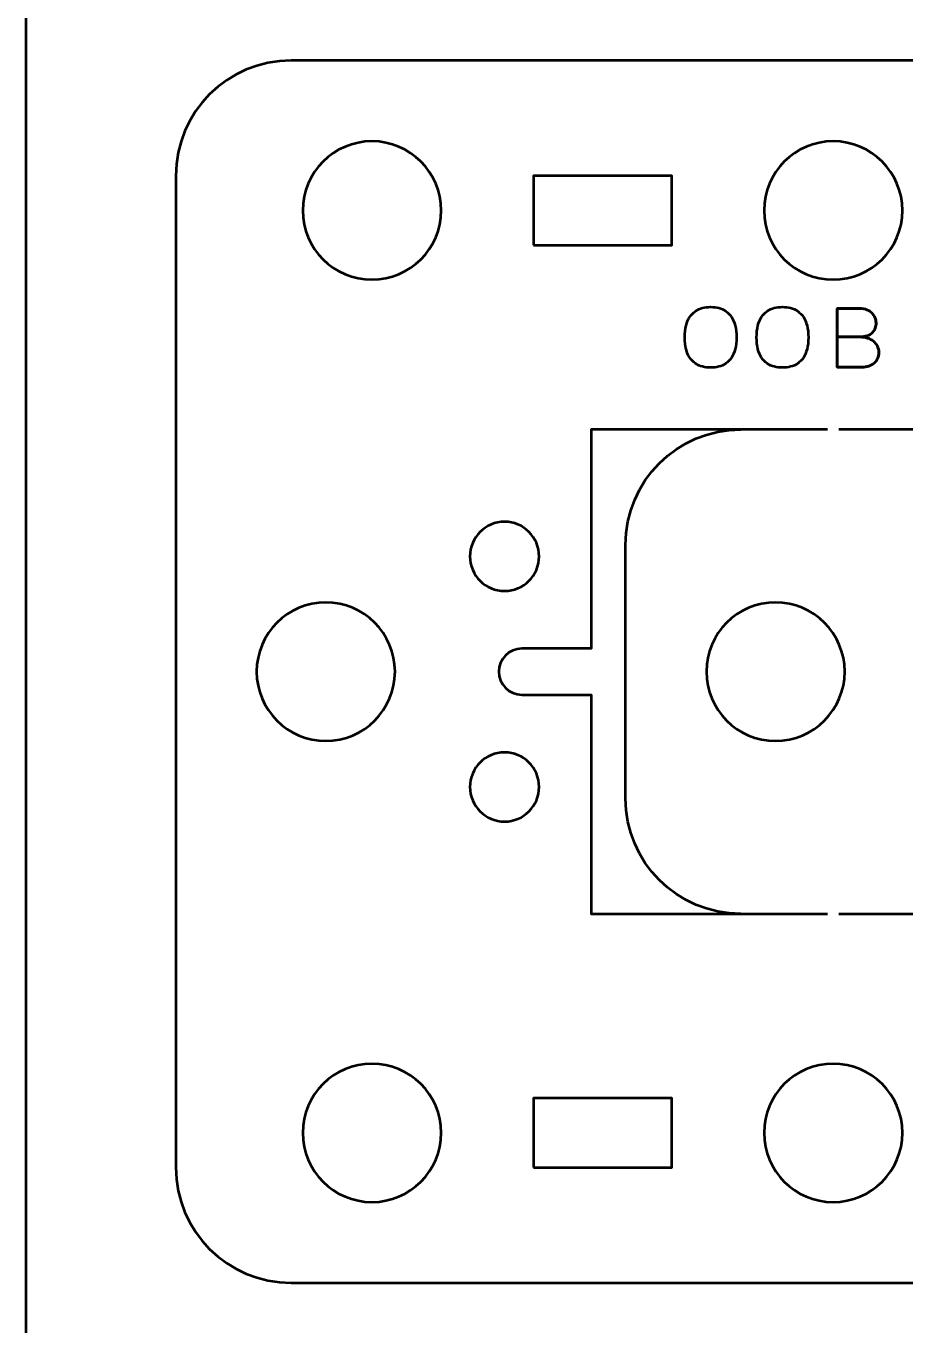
# Model space of a CAD drawing. Header units: centimetres. Extents: x -21 to 0, y -29.7 to 0.
# Drawn here: x -21 to -17.19, y -18.78 to -13.15 of the extents above; entities that cross this region are included whole.
import ezdxf

# ---------------------------------------------------------------- set-up
doc = ezdxf.new("R2010")
doc.units = ezdxf.units.CM
doc.header["$MEASUREMENT"] = 0
doc.layers.add('Layer 1', color=7, linetype='Continuous')

msp = doc.modelspace()

# ---------------------------------------------------------------- linework, layer by layer
at = {"layer": 'Layer 1', "color": 22, "lineweight": 53}
msp.add_open_spline([(-21.00003, -29.19995), (-21.00003, -29.19995), (-21.00003, -0.49992), (-21.00003, -0.49992), (-21.00003, -0.49992), (-21.00003, -0.22295), (-20.77694, 0.00004), (-20.49994, 0.00004), (-20.49994, 0.00004), (-20.49994, 0.00004), (-0.50008, 0.00004), (-0.50008, 0.00004), (-0.50008, 0.00004), (-0.22294, 0.00004), (0.00002, -0.22295), (0.00002, -0.49992), (0.00002, -0.49992), (0.00002, -0.49992), (0.00002, -29.19995), (0.00002, -29.19995), (0.00002, -29.19995), (0.00002, -29.47695), (-0.22294, -29.70004), (-0.50008, -29.70004), (-0.50008, -29.70004), (-0.50008, -29.70004), (-20.49994, -29.70004), (-20.49994, -29.70004), (-20.49994, -29.70004), (-20.77694, -29.70004), (-21.00003, -29.47695), (-21.00003, -29.19995)], degree=3, knots=[0, 0, 0, 0, 0.125, 0.125, 0.125, 0.125, 0.25, 0.25, 0.25, 0.25, 0.375, 0.375, 0.375, 0.375, 0.5, 0.5, 0.5, 0.5, 0.625, 0.625, 0.625, 0.625, 0.75, 0.75, 0.75, 0.75, 0.875, 0.875, 0.875, 0.875, 1, 1, 1, 1], dxfattribs=at)
at = {"layer": 'Layer 1', "color": 2, "lineweight": 53}
msp.add_open_spline([(-13.1501, -13.29998), (-12.8731, -13.29998), (-12.65, -13.52307), (-12.65, -13.80007), (-12.65, -13.80007), (-12.65, -13.80007), (-12.65, -18.09993), (-12.65, -18.09993), (-12.65, -18.09993), (-12.65, -18.37706), (-12.8731, -18.60002), (-13.1501, -18.60002), (-13.1501, -18.60002), (-15.91669, -18.60002), (-17.08331, -18.60002), (-19.8499, -18.60002), (-19.8499, -18.60002), (-20.1269, -18.60002), (-20.35, -18.37693), (-20.35, -18.09993), (-20.35, -18.09993), (-20.35, -18.09993), (-20.35, -13.80007), (-20.35, -13.80007), (-20.35, -13.80007), (-20.35, -13.52294), (-20.1269, -13.29998), (-19.8499, -13.29998), (-19.8499, -13.29998), (-17.08331, -13.29998), (-15.91669, -13.29998), (-13.1501, -13.29998)], degree=3, knots=[0, 0, 0, 0, 0.125, 0.125, 0.125, 0.125, 0.25, 0.25, 0.25, 0.25, 0.375, 0.375, 0.375, 0.375, 0.5, 0.5, 0.5, 0.5, 0.625, 0.625, 0.625, 0.625, 0.75, 0.75, 0.75, 0.75, 0.875, 0.875, 0.875, 0.875, 1, 1, 1, 1], dxfattribs=at)
at = {"layer": 'Layer 1', "lineweight": 53}
for points in [[(-19.49997, -13.65001), (-19.3342, -13.65001), (-19.19997, -13.78433), (-19.19997, -13.95), (-19.19997, -13.95), (-19.19997, -14.11563), (-19.3342, -14.25), (-19.49997, -14.25), (-19.49997, -14.25), (-19.66563, -14.25), (-19.79997, -14.11563), (-19.79997, -13.95), (-19.79997, -13.95), (-19.79997, -13.78433), (-19.66563, -13.65001), (-19.49997, -13.65001)], [(-17.49991, -13.65001), (-17.33428, -13.65001), (-17.1999, -13.78433), (-17.1999, -13.95), (-17.1999, -13.95), (-17.1999, -14.11563), (-17.33428, -14.25), (-17.49991, -14.25), (-17.49991, -14.25), (-17.66568, -14.25), (-17.79991, -14.11563), (-17.79991, -13.95), (-17.79991, -13.95), (-17.79991, -13.78433), (-17.66568, -13.65001), (-17.49991, -13.65001)], [(-18.79995, -14.10007), (-18.79995, -14.10007), (-18.79995, -13.80007), (-18.79995, -13.80007), (-18.79995, -13.80007), (-18.79995, -13.80007), (-18.19996, -13.80007), (-18.19996, -13.80007), (-18.19996, -13.80007), (-18.19996, -13.80007), (-18.19996, -14.10007), (-18.19996, -14.10007), (-18.19996, -14.10007), (-18.19996, -14.10007), (-18.79995, -14.10007), (-18.79995, -14.10007)], [(-19.69997, -15.65001), (-19.5342, -15.65001), (-19.39997, -15.78433), (-19.39997, -15.95), (-19.39997, -15.95), (-19.39997, -16.11563), (-19.5342, -16.25), (-19.69997, -16.25), (-19.69997, -16.25), (-19.86563, -16.25), (-19.99997, -16.11563), (-19.99997, -15.95), (-19.99997, -15.95), (-19.99997, -15.78433), (-19.86563, -15.65001), (-19.69997, -15.65001)], [(-19.49997, -17.64999), (-19.3342, -17.64999), (-19.19997, -17.78422), (-19.19997, -17.95), (-19.19997, -17.95), (-19.19997, -18.11566), (-19.3342, -18.25), (-19.49997, -18.25), (-19.49997, -18.25), (-19.66563, -18.25), (-19.79997, -18.11566), (-19.79997, -17.95), (-19.79997, -17.95), (-19.79997, -17.78422), (-19.66563, -17.64999), (-19.49997, -17.64999)], [(-17.49991, -17.64999), (-17.33428, -17.64999), (-17.1999, -17.78422), (-17.1999, -17.95), (-17.1999, -17.95), (-17.1999, -18.11566), (-17.33428, -18.25), (-17.49991, -18.25), (-17.49991, -18.25), (-17.66568, -18.25), (-17.79991, -18.11566), (-17.79991, -17.95), (-17.79991, -17.95), (-17.79991, -17.78422), (-17.66568, -17.64999), (-17.49991, -17.64999)], [(-18.79995, -18.09993), (-18.79995, -18.09993), (-18.79995, -17.79992), (-18.79995, -17.79992), (-18.79995, -17.79992), (-18.79995, -17.79992), (-18.19996, -17.79992), (-18.19996, -17.79992), (-18.19996, -17.79992), (-18.19996, -17.79992), (-18.19996, -18.09993), (-18.19996, -18.09993), (-18.19996, -18.09993), (-18.19996, -18.09993), (-18.79995, -18.09993), (-18.79995, -18.09993)]]:
    msp.add_open_spline(points, degree=3, knots=[0, 0, 0, 0, 0.25, 0.25, 0.25, 0.25, 0.5, 0.5, 0.5, 0.5, 0.75, 0.75, 0.75, 0.75, 1, 1, 1, 1], dxfattribs=at)
at = {"layer": 'Layer 1', "color": 30, "lineweight": 53}
for points, knots in [([(-18.03142, -14.6316), (-18.01901, -14.63166), (-18.00725, -14.63019), (-17.99602, -14.6273), (-17.99602, -14.6273), (-17.98485, -14.62436), (-17.97462, -14.61978), (-17.96527, -14.61343), (-17.96527, -14.61343), (-17.95592, -14.60714), (-17.94781, -14.59885), (-17.94093, -14.58862), (-17.94093, -14.58862), (-17.93405, -14.57839), (-17.92876, -14.56598), (-17.92499, -14.5514), (-17.92499, -14.5514), (-17.92117, -14.53682), (-17.91929, -14.51982), (-17.91923, -14.50036), (-17.91923, -14.50036), (-17.91929, -14.4809), (-17.92117, -14.46391), (-17.92499, -14.44927), (-17.92499, -14.44927), (-17.92876, -14.43463), (-17.93405, -14.42216), (-17.94093, -14.41187), (-17.94093, -14.41187), (-17.94781, -14.40158), (-17.95592, -14.39323), (-17.96527, -14.38683), (-17.96527, -14.38683), (-17.97462, -14.38042), (-17.98485, -14.37577), (-17.99602, -14.37277), (-17.99602, -14.37277), (-18.00725, -14.36983), (-18.01901, -14.36836), (-18.03142, -14.36842), (-18.03142, -14.36842), (-18.04382, -14.36836), (-18.05558, -14.36983), (-18.06681, -14.37277), (-18.06681, -14.37277), (-18.07798, -14.37577), (-18.08821, -14.38042), (-18.09756, -14.38683), (-18.09756, -14.38683), (-18.10691, -14.39323), (-18.11502, -14.40158), (-18.1219, -14.41187), (-18.1219, -14.41187), (-18.12878, -14.42216), (-18.13407, -14.43463), (-18.13784, -14.44927), (-18.13784, -14.44927), (-18.14166, -14.46391), (-18.14354, -14.4809), (-18.1436, -14.50036), (-18.1436, -14.50036), (-18.14354, -14.51982), (-18.14166, -14.53682), (-18.13784, -14.5514), (-18.13784, -14.5514), (-18.13407, -14.56598), (-18.12878, -14.57839), (-18.1219, -14.58862), (-18.1219, -14.58862), (-18.11502, -14.59885), (-18.10691, -14.60714), (-18.09756, -14.61343), (-18.09756, -14.61343), (-18.08821, -14.61978), (-18.07798, -14.62436), (-18.06681, -14.6273), (-18.06681, -14.6273), (-18.05558, -14.63019), (-18.04382, -14.63166), (-18.03142, -14.6316)], [0, 0, 0, 0, 0.05, 0.05, 0.05, 0.05, 0.1, 0.1, 0.1, 0.1, 0.15, 0.15, 0.15, 0.15, 0.2, 0.2, 0.2, 0.2, 0.25, 0.25, 0.25, 0.25, 0.3, 0.3, 0.3, 0.3, 0.35, 0.35, 0.35, 0.35, 0.4, 0.4, 0.4, 0.4, 0.45, 0.45, 0.45, 0.45, 0.5, 0.5, 0.5, 0.5, 0.55, 0.55, 0.55, 0.55, 0.6, 0.6, 0.6, 0.6, 0.65, 0.65, 0.65, 0.65, 0.7, 0.7, 0.7, 0.7, 0.75, 0.75, 0.75, 0.75, 0.8, 0.8, 0.8, 0.8, 0.85, 0.85, 0.85, 0.85, 0.9, 0.9, 0.9, 0.9, 0.95, 0.95, 0.95, 0.95, 1, 1, 1, 1]), ([(-18.03142, -14.6316), (-18.01901, -14.63166), (-18.00725, -14.63019), (-17.99602, -14.6273), (-17.99602, -14.6273), (-17.98485, -14.62436), (-17.97462, -14.61978), (-17.96527, -14.61343), (-17.96527, -14.61343), (-17.95592, -14.60714), (-17.94781, -14.59885), (-17.94093, -14.58862), (-17.94093, -14.58862), (-17.93405, -14.57839), (-17.92876, -14.56598), (-17.92499, -14.5514), (-17.92499, -14.5514), (-17.92117, -14.53682), (-17.91929, -14.51982), (-17.91923, -14.50036), (-17.91923, -14.50036), (-17.91929, -14.4809), (-17.92117, -14.46391), (-17.92499, -14.44927), (-17.92499, -14.44927), (-17.92876, -14.43463), (-17.93405, -14.42216), (-17.94093, -14.41187), (-17.94093, -14.41187), (-17.94781, -14.40158), (-17.95592, -14.39323), (-17.96527, -14.38683), (-17.96527, -14.38683), (-17.97462, -14.38042), (-17.98485, -14.37577), (-17.99602, -14.37277), (-17.99602, -14.37277), (-18.00725, -14.36983), (-18.01901, -14.36836), (-18.03142, -14.36842), (-18.03142, -14.36842), (-18.04382, -14.36836), (-18.05558, -14.36983), (-18.06681, -14.37277), (-18.06681, -14.37277), (-18.07798, -14.37577), (-18.08821, -14.38042), (-18.09756, -14.38683), (-18.09756, -14.38683), (-18.10691, -14.39323), (-18.11502, -14.40158), (-18.1219, -14.41187), (-18.1219, -14.41187), (-18.12878, -14.42216), (-18.13407, -14.43463), (-18.13784, -14.44927), (-18.13784, -14.44927), (-18.14166, -14.46391), (-18.14354, -14.4809), (-18.1436, -14.50036), (-18.1436, -14.50036), (-18.14354, -14.51982), (-18.14166, -14.53682), (-18.13784, -14.5514), (-18.13784, -14.5514), (-18.13407, -14.56598), (-18.12878, -14.57839), (-18.1219, -14.58862), (-18.1219, -14.58862), (-18.11502, -14.59885), (-18.10691, -14.60714), (-18.09756, -14.61343), (-18.09756, -14.61343), (-18.08821, -14.61978), (-18.07798, -14.62436), (-18.06681, -14.6273), (-18.06681, -14.6273), (-18.05558, -14.63019), (-18.04382, -14.63166), (-18.03142, -14.6316)], [0, 0, 0, 0, 0.05, 0.05, 0.05, 0.05, 0.1, 0.1, 0.1, 0.1, 0.15, 0.15, 0.15, 0.15, 0.2, 0.2, 0.2, 0.2, 0.25, 0.25, 0.25, 0.25, 0.3, 0.3, 0.3, 0.3, 0.35, 0.35, 0.35, 0.35, 0.4, 0.4, 0.4, 0.4, 0.45, 0.45, 0.45, 0.45, 0.5, 0.5, 0.5, 0.5, 0.55, 0.55, 0.55, 0.55, 0.6, 0.6, 0.6, 0.6, 0.65, 0.65, 0.65, 0.65, 0.7, 0.7, 0.7, 0.7, 0.75, 0.75, 0.75, 0.75, 0.8, 0.8, 0.8, 0.8, 0.85, 0.85, 0.85, 0.85, 0.9, 0.9, 0.9, 0.9, 0.95, 0.95, 0.95, 0.95, 1, 1, 1, 1]), ([(-17.71992, -14.6316), (-17.70751, -14.63166), (-17.69575, -14.63019), (-17.68452, -14.6273), (-17.68452, -14.6273), (-17.67335, -14.62436), (-17.66312, -14.61978), (-17.65377, -14.61343), (-17.65377, -14.61343), (-17.64442, -14.60714), (-17.63631, -14.59885), (-17.62943, -14.58862), (-17.62943, -14.58862), (-17.62255, -14.57839), (-17.61726, -14.56598), (-17.61349, -14.5514), (-17.61349, -14.5514), (-17.60967, -14.53682), (-17.60779, -14.51982), (-17.60773, -14.50036), (-17.60773, -14.50036), (-17.60779, -14.4809), (-17.60967, -14.46391), (-17.61349, -14.44927), (-17.61349, -14.44927), (-17.61726, -14.43463), (-17.62255, -14.42216), (-17.62943, -14.41187), (-17.62943, -14.41187), (-17.63631, -14.40158), (-17.64442, -14.39323), (-17.65377, -14.38683), (-17.65377, -14.38683), (-17.66312, -14.38042), (-17.67335, -14.37577), (-17.68452, -14.37277), (-17.68452, -14.37277), (-17.69575, -14.36983), (-17.70751, -14.36836), (-17.71992, -14.36842), (-17.71992, -14.36842), (-17.73232, -14.36836), (-17.74408, -14.36983), (-17.75531, -14.37277), (-17.75531, -14.37277), (-17.76648, -14.37577), (-17.77671, -14.38042), (-17.78606, -14.38683), (-17.78606, -14.38683), (-17.79541, -14.39323), (-17.80352, -14.40158), (-17.8104, -14.41187), (-17.8104, -14.41187), (-17.81728, -14.42216), (-17.82257, -14.43463), (-17.82634, -14.44927), (-17.82634, -14.44927), (-17.83016, -14.46391), (-17.83204, -14.4809), (-17.8321, -14.50036), (-17.8321, -14.50036), (-17.83204, -14.51982), (-17.83016, -14.53682), (-17.82634, -14.5514), (-17.82634, -14.5514), (-17.82257, -14.56598), (-17.81728, -14.57839), (-17.8104, -14.58862), (-17.8104, -14.58862), (-17.80352, -14.59885), (-17.79541, -14.60714), (-17.78606, -14.61343), (-17.78606, -14.61343), (-17.77671, -14.61978), (-17.76648, -14.62436), (-17.75531, -14.6273), (-17.75531, -14.6273), (-17.74408, -14.63019), (-17.73232, -14.63166), (-17.71992, -14.6316)], [0, 0, 0, 0, 0.05, 0.05, 0.05, 0.05, 0.1, 0.1, 0.1, 0.1, 0.15, 0.15, 0.15, 0.15, 0.2, 0.2, 0.2, 0.2, 0.25, 0.25, 0.25, 0.25, 0.3, 0.3, 0.3, 0.3, 0.35, 0.35, 0.35, 0.35, 0.4, 0.4, 0.4, 0.4, 0.45, 0.45, 0.45, 0.45, 0.5, 0.5, 0.5, 0.5, 0.55, 0.55, 0.55, 0.55, 0.6, 0.6, 0.6, 0.6, 0.65, 0.65, 0.65, 0.65, 0.7, 0.7, 0.7, 0.7, 0.75, 0.75, 0.75, 0.75, 0.8, 0.8, 0.8, 0.8, 0.85, 0.85, 0.85, 0.85, 0.9, 0.9, 0.9, 0.9, 0.95, 0.95, 0.95, 0.95, 1, 1, 1, 1]), ([(-17.71992, -14.6316), (-17.70751, -14.63166), (-17.69575, -14.63019), (-17.68452, -14.6273), (-17.68452, -14.6273), (-17.67335, -14.62436), (-17.66312, -14.61978), (-17.65377, -14.61343), (-17.65377, -14.61343), (-17.64442, -14.60714), (-17.63631, -14.59885), (-17.62943, -14.58862), (-17.62943, -14.58862), (-17.62255, -14.57839), (-17.61726, -14.56598), (-17.61349, -14.5514), (-17.61349, -14.5514), (-17.60967, -14.53682), (-17.60779, -14.51982), (-17.60773, -14.50036), (-17.60773, -14.50036), (-17.60779, -14.4809), (-17.60967, -14.46391), (-17.61349, -14.44927), (-17.61349, -14.44927), (-17.61726, -14.43463), (-17.62255, -14.42216), (-17.62943, -14.41187), (-17.62943, -14.41187), (-17.63631, -14.40158), (-17.64442, -14.39323), (-17.65377, -14.38683), (-17.65377, -14.38683), (-17.66312, -14.38042), (-17.67335, -14.37577), (-17.68452, -14.37277), (-17.68452, -14.37277), (-17.69575, -14.36983), (-17.70751, -14.36836), (-17.71992, -14.36842), (-17.71992, -14.36842), (-17.73232, -14.36836), (-17.74408, -14.36983), (-17.75531, -14.37277), (-17.75531, -14.37277), (-17.76648, -14.37577), (-17.77671, -14.38042), (-17.78606, -14.38683), (-17.78606, -14.38683), (-17.79541, -14.39323), (-17.80352, -14.40158), (-17.8104, -14.41187), (-17.8104, -14.41187), (-17.81728, -14.42216), (-17.82257, -14.43463), (-17.82634, -14.44927), (-17.82634, -14.44927), (-17.83016, -14.46391), (-17.83204, -14.4809), (-17.8321, -14.50036), (-17.8321, -14.50036), (-17.83204, -14.51982), (-17.83016, -14.53682), (-17.82634, -14.5514), (-17.82634, -14.5514), (-17.82257, -14.56598), (-17.81728, -14.57839), (-17.8104, -14.58862), (-17.8104, -14.58862), (-17.80352, -14.59885), (-17.79541, -14.60714), (-17.78606, -14.61343), (-17.78606, -14.61343), (-17.77671, -14.61978), (-17.76648, -14.62436), (-17.75531, -14.6273), (-17.75531, -14.6273), (-17.74408, -14.63019), (-17.73232, -14.63166), (-17.71992, -14.6316)], [0, 0, 0, 0, 0.05, 0.05, 0.05, 0.05, 0.1, 0.1, 0.1, 0.1, 0.15, 0.15, 0.15, 0.15, 0.2, 0.2, 0.2, 0.2, 0.25, 0.25, 0.25, 0.25, 0.3, 0.3, 0.3, 0.3, 0.35, 0.35, 0.35, 0.35, 0.4, 0.4, 0.4, 0.4, 0.45, 0.45, 0.45, 0.45, 0.5, 0.5, 0.5, 0.5, 0.55, 0.55, 0.55, 0.55, 0.6, 0.6, 0.6, 0.6, 0.65, 0.65, 0.65, 0.65, 0.7, 0.7, 0.7, 0.7, 0.75, 0.75, 0.75, 0.75, 0.8, 0.8, 0.8, 0.8, 0.85, 0.85, 0.85, 0.85, 0.9, 0.9, 0.9, 0.9, 0.95, 0.95, 0.95, 0.95, 1, 1, 1, 1]), ([(-17.4825, -14.4986), (-17.4825, -14.4986), (-17.38478, -14.4986), (-17.38478, -14.4986), (-17.38478, -14.4986), (-17.37208, -14.49854), (-17.36126, -14.49678), (-17.35215, -14.49331), (-17.35215, -14.49331), (-17.34309, -14.4899), (-17.33574, -14.48525), (-17.33004, -14.47943), (-17.33004, -14.47943), (-17.32434, -14.47361), (-17.32022, -14.46702), (-17.31763, -14.45973), (-17.31763, -14.45973), (-17.31511, -14.4525), (-17.31393, -14.44498), (-17.31422, -14.43721), (-17.31422, -14.43721), (-17.31458, -14.42945), (-17.31622, -14.42193), (-17.31916, -14.41458), (-17.31916, -14.41458), (-17.32204, -14.40723), (-17.32639, -14.40058), (-17.3321, -14.39465), (-17.3321, -14.39465), (-17.3378, -14.38871), (-17.34492, -14.384), (-17.35356, -14.38053), (-17.35356, -14.38053), (-17.3622, -14.37701), (-17.37237, -14.37518), (-17.38407, -14.37513), (-17.38407, -14.37513), (-17.38407, -14.37513), (-17.4825, -14.37513), (-17.4825, -14.37513), (-17.4825, -14.37513), (-17.4825, -14.37513), (-17.4825, -14.62948), (-17.4825, -14.62948), (-17.4825, -14.62948), (-17.4825, -14.62948), (-17.3742, -14.62948), (-17.3742, -14.62948), (-17.3742, -14.62948), (-17.36408, -14.62948), (-17.35468, -14.62801), (-17.34597, -14.62513), (-17.34597, -14.62513), (-17.33727, -14.62219), (-17.32969, -14.61801), (-17.3231, -14.61243), (-17.3231, -14.61243), (-17.31658, -14.6069), (-17.31146, -14.6002), (-17.30781, -14.59226), (-17.30781, -14.59226), (-17.30417, -14.58432), (-17.30229, -14.57533), (-17.30223, -14.56527), (-17.30223, -14.56527), (-17.30246, -14.55516), (-17.30458, -14.54605), (-17.30864, -14.53787), (-17.30864, -14.53787), (-17.31269, -14.5297), (-17.31834, -14.52271), (-17.32563, -14.51683), (-17.32563, -14.51683), (-17.33292, -14.511), (-17.34162, -14.50648), (-17.35162, -14.50336), (-17.35162, -14.50336), (-17.36161, -14.50024), (-17.37267, -14.49866), (-17.38478, -14.4986), (-17.38478, -14.4986), (-17.37267, -14.49866), (-17.36161, -14.50024), (-17.35162, -14.50336), (-17.35162, -14.50336), (-17.34162, -14.50648), (-17.33292, -14.511), (-17.32563, -14.51683), (-17.32563, -14.51683), (-17.31834, -14.52271), (-17.31269, -14.5297), (-17.30864, -14.53787), (-17.30864, -14.53787), (-17.30458, -14.54605), (-17.30246, -14.55516), (-17.30223, -14.56527), (-17.30223, -14.56527), (-17.30229, -14.57533), (-17.30417, -14.58432), (-17.30781, -14.59226), (-17.30781, -14.59226), (-17.31146, -14.6002), (-17.31658, -14.6069), (-17.3231, -14.61243), (-17.3231, -14.61243), (-17.32969, -14.61801), (-17.33727, -14.62219), (-17.34597, -14.62513), (-17.34597, -14.62513), (-17.35468, -14.62801), (-17.36408, -14.62948), (-17.3742, -14.62948), (-17.3742, -14.62948), (-17.3742, -14.62948), (-17.4825, -14.62948), (-17.4825, -14.62948), (-17.4825, -14.62948), (-17.4825, -14.62948), (-17.4825, -14.37513), (-17.4825, -14.37513), (-17.4825, -14.37513), (-17.4825, -14.37513), (-17.38407, -14.37513), (-17.38407, -14.37513), (-17.38407, -14.37513), (-17.37237, -14.37518), (-17.3622, -14.37701), (-17.35356, -14.38053), (-17.35356, -14.38053), (-17.34492, -14.384), (-17.3378, -14.38871), (-17.3321, -14.39465), (-17.3321, -14.39465), (-17.32639, -14.40058), (-17.32204, -14.40723), (-17.31916, -14.41458), (-17.31916, -14.41458), (-17.31622, -14.42193), (-17.31458, -14.42945), (-17.31422, -14.43721), (-17.31422, -14.43721), (-17.31393, -14.44498), (-17.31511, -14.4525), (-17.31763, -14.45973), (-17.31763, -14.45973), (-17.32022, -14.46702), (-17.32434, -14.47361), (-17.33004, -14.47943), (-17.33004, -14.47943), (-17.33574, -14.48525), (-17.34309, -14.4899), (-17.35215, -14.49331), (-17.35215, -14.49331), (-17.36126, -14.49678), (-17.37208, -14.49854), (-17.38478, -14.4986), (-17.38478, -14.4986), (-17.38478, -14.4986), (-17.4825, -14.4986), (-17.4825, -14.4986)], [0, 0, 0, 0, 0.025, 0.025, 0.025, 0.025, 0.05, 0.05, 0.05, 0.05, 0.075, 0.075, 0.075, 0.075, 0.1, 0.1, 0.1, 0.1, 0.125, 0.125, 0.125, 0.125, 0.15, 0.15, 0.15, 0.15, 0.175, 0.175, 0.175, 0.175, 0.2, 0.2, 0.2, 0.2, 0.225, 0.225, 0.225, 0.225, 0.25, 0.25, 0.25, 0.25, 0.275, 0.275, 0.275, 0.275, 0.3, 0.3, 0.3, 0.3, 0.325, 0.325, 0.325, 0.325, 0.35, 0.35, 0.35, 0.35, 0.375, 0.375, 0.375, 0.375, 0.4, 0.4, 0.4, 0.4, 0.425, 0.425, 0.425, 0.425, 0.45, 0.45, 0.45, 0.45, 0.475, 0.475, 0.475, 0.475, 0.5, 0.5, 0.5, 0.5, 0.525, 0.525, 0.525, 0.525, 0.55, 0.55, 0.55, 0.55, 0.575, 0.575, 0.575, 0.575, 0.6, 0.6, 0.6, 0.6, 0.625, 0.625, 0.625, 0.625, 0.65, 0.65, 0.65, 0.65, 0.675, 0.675, 0.675, 0.675, 0.7, 0.7, 0.7, 0.7, 0.725, 0.725, 0.725, 0.725, 0.75, 0.75, 0.75, 0.75, 0.775, 0.775, 0.775, 0.775, 0.8, 0.8, 0.8, 0.8, 0.825, 0.825, 0.825, 0.825, 0.85, 0.85, 0.85, 0.85, 0.875, 0.875, 0.875, 0.875, 0.9, 0.9, 0.9, 0.9, 0.925, 0.925, 0.925, 0.925, 0.95, 0.95, 0.95, 0.95, 0.975, 0.975, 0.975, 0.975, 1, 1, 1, 1])]:
    msp.add_open_spline(points, degree=3, knots=knots, dxfattribs=at)
at = {"layer": 'Layer 1', "color": 250, "lineweight": 53}
for points, knots in [([(-17.525, -14.90002), (-17.525, -14.90002), (-18.55, -14.9), (-18.55, -14.9), (-18.55, -14.9), (-18.55, -14.9), (-18.55, -15.85002), (-18.55, -15.85002), (-18.55, -15.85002), (-18.55, -15.85002), (-18.85005, -15.85002), (-18.85005, -15.85002), (-18.85005, -15.85002), (-18.90526, -15.85002), (-18.95005, -15.89481), (-18.95005, -15.95002), (-18.95005, -15.95002), (-18.95005, -16.00523), (-18.90526, -16.05002), (-18.85005, -16.05002), (-18.85005, -16.05002), (-18.85005, -16.05002), (-18.55, -16.05002), (-18.55, -16.05002), (-18.55, -16.05002), (-18.55, -16.05002), (-18.55, -16.99999), (-18.55, -16.99999), (-18.55, -16.99999), (-18.55, -16.99999), (-17.525, -17), (-17.525, -17)], [0, 0, 0, 0, 0.125, 0.125, 0.125, 0.125, 0.25, 0.25, 0.25, 0.25, 0.375, 0.375, 0.375, 0.375, 0.5, 0.5, 0.5, 0.5, 0.625, 0.625, 0.625, 0.625, 0.75, 0.75, 0.75, 0.75, 0.875, 0.875, 0.875, 0.875, 1, 1, 1, 1]), ([(-17.8999, -17.00002), (-18.1769, -17.00002), (-18.4, -16.77693), (-18.4, -16.49993), (-18.4, -16.49993), (-18.4, -16.49993), (-18.4, -15.40007), (-18.4, -15.40007), (-18.4, -15.40007), (-18.4, -15.12294), (-18.1769, -14.89998), (-17.8999, -14.89998)], [0, 0, 0, 0, 0.3333333, 0.3333333, 0.3333333, 0.3333333, 0.6666667, 0.6666667, 0.6666667, 0.6666667, 1, 1, 1, 1]), ([(-18.92505, -15.30002), (-18.84243, -15.30002), (-18.77505, -15.36741), (-18.77505, -15.45003), (-18.77505, -15.45003), (-18.77505, -15.53263), (-18.84243, -15.60002), (-18.92505, -15.60002), (-18.92505, -15.60002), (-19.00767, -15.60002), (-19.07505, -15.53263), (-19.07505, -15.45003), (-19.07505, -15.45003), (-19.07505, -15.36741), (-19.00767, -15.30002), (-18.92505, -15.30002)], [0, 0, 0, 0, 0.25, 0.25, 0.25, 0.25, 0.5, 0.5, 0.5, 0.5, 0.75, 0.75, 0.75, 0.75, 1, 1, 1, 1]), ([(-17.74997, -15.65001), (-17.5842, -15.65001), (-17.44997, -15.78433), (-17.44997, -15.95), (-17.44997, -15.95), (-17.44997, -16.11563), (-17.5842, -16.25), (-17.74997, -16.25), (-17.74997, -16.25), (-17.91563, -16.25), (-18.04997, -16.11563), (-18.04997, -15.95), (-18.04997, -15.95), (-18.04997, -15.78433), (-17.91563, -15.65001), (-17.74997, -15.65001)], [0, 0, 0, 0, 0.25, 0.25, 0.25, 0.25, 0.5, 0.5, 0.5, 0.5, 0.75, 0.75, 0.75, 0.75, 1, 1, 1, 1]), ([(-18.92505, -16.30002), (-18.84243, -16.30002), (-18.77505, -16.36741), (-18.77505, -16.45002), (-18.77505, -16.45002), (-18.77505, -16.53263), (-18.84243, -16.60002), (-18.92505, -16.60002), (-18.92505, -16.60002), (-19.00767, -16.60002), (-19.07505, -16.53263), (-19.07505, -16.45002), (-19.07505, -16.45002), (-19.07505, -16.36741), (-19.00767, -16.30002), (-18.92505, -16.30002)], [0, 0, 0, 0, 0.25, 0.25, 0.25, 0.25, 0.5, 0.5, 0.5, 0.5, 0.75, 0.75, 0.75, 0.75, 1, 1, 1, 1])]:
    msp.add_open_spline(points, degree=3, knots=knots, dxfattribs=at)
for points in [[(-15.525, -14.90002), (-15.525, -14.90002), (-17.475, -14.90002), (-17.475, -14.90002)], [(-17.475, -17), (-17.475, -17), (-15.525, -17), (-15.525, -17)]]:
    msp.add_open_spline(points, degree=3, dxfattribs=at)

doc.saveas('drawing.dxf')
